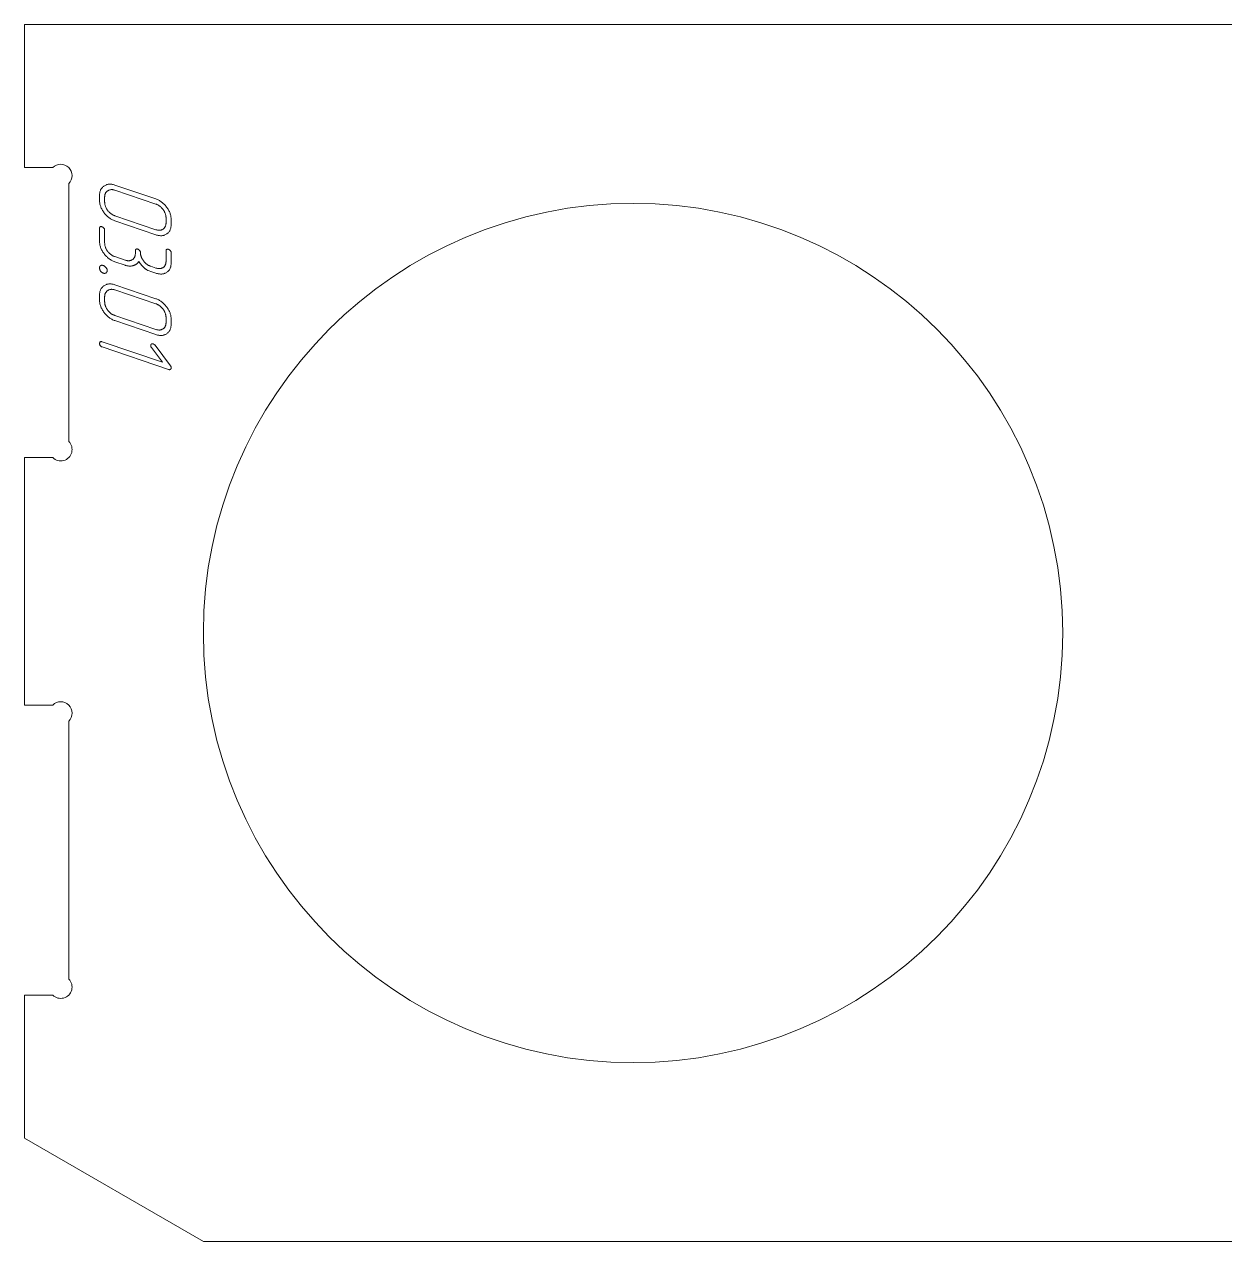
# Model space of a CAD drawing. Header units: millimetres. Extents: x 10 to 1486, y -701 to -10.
# Drawn here: x 458.1 to 625.7, y -700.9 to -530.9 of the extents above; entities that cross this region are included whole.
import ezdxf

# ---------------------------------------------------------------- set-up
doc = ezdxf.new("R2010")
doc.units = ezdxf.units.MM
doc.layers.add('cut', color=7, linetype='Continuous', lineweight=0)
doc.layers.add('mark', color=7, linetype='Continuous', lineweight=0)

msp = doc.modelspace()

# ---------------------------------------------------------------- linework, layer by layer
at = {"layer": 'cut'}
msp.add_lwpolyline([(773.060282, -700.853184), (483.060862, -700.853184), (458.060912, -686.419456), (458.060912, -666.419496), (462.015836, -666.419496, 1), (464.2609, -664.174432), (464.2609, -628.164641, 1), (462.015836, -625.919577), (458.060912, -625.919577), (458.060912, -591.353403), (462.015836, -591.353403, 1), (464.2609, -589.108339), (464.2609, -553.098548, 1), (462.015836, -550.853484), (458.060912, -550.853484), (458.060912, -530.853524), (798.060232, -530.853524)], format="xyb", dxfattribs=at)
msp.add_circle((543.060742, -615.853354), 59.99988, dxfattribs=at)
at = {"layer": 'mark'}
for points in [[(470.703744, -558.303134), (476.418018, -560.245095), (476.528579, -560.280188), (476.637047, -560.309603), (476.743422, -560.333341), (476.847705, -560.3514), (476.949895, -560.363782), (477.049992, -560.370485), (477.147997, -560.37151), (477.243909, -560.366858), (477.337729, -560.356527), (477.429456, -560.340518), (477.51909, -560.318832), (477.606632, -560.291467), (477.692081, -560.258425), (477.775437, -560.219704), (477.856701, -560.175305), (477.935872, -560.125229), (478.011556, -560.070535), (478.082356, -560.012284), (478.148274, -559.950477), (478.209309, -559.885113), (478.265462, -559.816193), (478.316731, -559.743716), (478.363118, -559.667683), (478.404621, -559.588093), (478.441242, -559.504946), (478.472981, -559.418242), (478.499836, -559.327983), (478.521809, -559.234166), (478.538899, -559.136793), (478.551106, -559.035863), (478.55843, -558.931377), (478.560871, -558.823334), (478.560871, -558.10905), (478.55836, -557.996785), (478.550827, -557.884989), (478.538271, -557.773663), (478.520693, -557.662807), (478.498092, -557.55242), (478.47047, -557.442503), (478.437825, -557.333055), (478.400157, -557.224077), (478.357468, -557.115568), (478.309756, -557.007529), (478.257021, -556.899959), (478.199265, -556.792859), (478.136486, -556.686228), (478.068685, -556.580067), (477.995861, -556.474376), (477.918015, -556.369154), (477.836821, -556.266309), (477.753953, -556.167751), (477.669411, -556.073479), (477.583195, -555.983492), (477.495304, -555.897792), (477.40574, -555.816378), (477.314501, -555.739249), (477.221588, -555.666407), (477.127001, -555.59785), (477.03074, -555.53358), (476.932805, -555.473595), (476.833196, -555.417896), (476.731913, -555.366484), (476.628955, -555.319357), (476.524324, -555.276516), (476.418018, -555.237962), (470.703744, -553.296001), (470.592332, -553.260726), (470.483097, -553.231352), (470.376038, -553.207879), (470.271156, -553.190306), (470.168449, -553.178634), (470.067919, -553.172863), (469.969566, -553.172993), (469.873389, -553.179023), (469.779388, -553.190955), (469.687563, -553.208787), (469.597915, -553.232519), (469.510443, -553.262153), (469.425147, -553.297687), (469.342028, -553.339123), (469.261085, -553.386459), (469.182318, -553.439695), (469.107067, -553.497335), (469.036671, -553.557881), (468.97113, -553.621332), (468.910444, -553.687689), (468.854613, -553.756952), (468.803636, -553.829121), (468.757515, -553.904195), (468.716248, -553.982175), (468.679836, -554.06306), (468.648279, -554.146852), (468.621577, -554.233548), (468.59973, -554.323151), (468.582738, -554.41566), (468.570601, -554.511074), (468.563319, -554.609394), (468.560891, -554.710619), (468.560891, -555.424903), (468.56336, -555.536317), (468.570768, -555.647345), (468.583115, -555.757986), (468.6004, -555.868241), (468.622624, -555.97811), (468.649786, -556.087592), (468.681887, -556.196688), (468.718927, -556.305398), (468.760905, -556.413722), (468.807821, -556.521659), (468.859677, -556.62921), (468.916471, -556.736375), (468.978203, -556.843154), (469.044875, -556.949546), (469.116484, -557.055552), (469.193033, -557.161172), (469.273013, -557.26447), (469.354919, -557.363512), (469.438749, -557.458297), (469.524505, -557.548825), (469.612186, -557.635096), (469.701793, -557.717111), (469.793324, -557.794868), (469.886781, -557.868369), (469.982163, -557.937614), (470.079471, -558.002601), (470.178703, -558.063332), (470.279861, -558.119806), (470.382944, -558.172023), (470.487952, -558.219984), (470.594885, -558.263687)], [(470.703744, -557.58885), (476.418018, -559.53081), (476.490591, -559.553834), (476.56188, -559.573128), (476.631885, -559.588694), (476.700607, -559.60053), (476.768045, -559.608636), (476.8342, -559.613014), (476.899072, -559.613662), (476.96266, -559.610581), (477.024965, -559.603771), (477.085986, -559.593232), (477.145723, -559.578963), (477.204177, -559.560965), (477.261348, -559.539238), (477.317235, -559.513782), (477.371839, -559.484596), (477.425159, -559.451681), (477.476191, -559.415672), (477.523931, -559.377206), (477.568379, -559.336282), (477.609534, -559.292899), (477.647396, -559.247059), (477.681967, -559.198761), (477.713244, -559.148004), (477.74123, -559.09479), (477.765923, -559.039118), (477.787324, -558.980988), (477.805432, -558.920399), (477.820248, -558.857353), (477.831771, -558.791849), (477.840002, -558.723887), (477.844941, -558.653467), (477.846587, -558.580589), (477.846587, -557.866305), (477.844955, -557.792326), (477.840058, -557.718606), (477.831897, -557.645143), (477.820471, -557.571938), (477.805781, -557.49899), (477.787826, -557.4263), (477.766607, -557.353868), (477.742123, -557.281693), (477.714374, -557.209777), (477.683362, -557.138117), (477.649084, -557.066716), (477.611543, -556.995572), (477.570736, -556.924685), (477.526666, -556.854057), (477.47933, -556.783686), (477.428731, -556.713573), (477.375815, -556.644988), (477.321532, -556.579204), (477.265882, -556.51622), (477.208865, -556.456036), (477.150481, -556.398652), (477.090729, -556.344069), (477.02961, -556.292286), (476.967124, -556.243303), (476.903271, -556.19712), (476.838051, -556.153737), (476.771463, -556.113155), (476.703509, -556.075373), (476.634187, -556.040391), (476.563498, -556.008209), (476.491442, -555.978827), (476.418018, -555.952246), (470.703744, -554.010286), (470.632023, -553.987596), (470.561501, -553.968691), (470.492179, -553.95357), (470.424057, -553.942233), (470.357135, -553.934681), (470.291412, -553.930912), (470.226889, -553.930928), (470.163566, -553.934728), (470.101443, -553.942312), (470.04052, -553.95368), (469.980796, -553.968832), (469.922272, -553.987769), (469.864948, -554.01049), (469.808824, -554.036994), (469.753899, -554.067284), (469.700175, -554.101357), (469.64871, -554.138402), (469.600565, -554.177609), (469.555741, -554.218976), (469.514237, -554.262503), (469.476054, -554.308191), (469.441191, -554.35604), (469.409648, -554.40605), (469.381425, -554.45822), (469.356523, -554.512551), (469.334941, -554.569042), (469.316679, -554.627694), (469.301738, -554.688507), (469.290117, -554.75148), (469.281816, -554.816614), (469.276836, -554.883909), (469.275175, -554.953364), (469.275175, -555.667648), (469.276766, -555.739924), (469.281537, -555.81211), (469.289489, -555.884204), (469.300622, -555.956208), (469.314935, -556.028121), (469.33243, -556.099944), (469.353105, -556.171676), (469.376961, -556.243317), (469.403998, -556.314867), (469.434215, -556.386327), (469.467614, -556.457696), (469.504193, -556.528975), (469.543953, -556.600163), (469.586894, -556.67126), (469.633015, -556.742266), (469.682317, -556.813182), (469.734019, -556.882653), (469.78734, -556.949325), (469.842278, -557.013198), (469.898835, -557.074272), (469.95701, -557.132547), (470.016803, -557.188024), (470.078215, -557.240701), (470.141245, -557.29058), (470.205893, -557.33766), (470.27216, -557.381941), (470.340045, -557.423423), (470.409548, -557.462106), (470.48067, -557.49799), (470.553409, -557.531076), (470.627768, -557.561362)], [(470.703744, -564.010266), (472.132313, -564.495756), (472.207047, -564.519856), (472.281252, -564.541182), (472.354927, -564.559733), (472.428071, -564.575509), (472.500685, -564.58851), (472.572769, -564.598737), (472.644323, -564.606188), (472.715347, -564.610864), (472.785841, -564.612766), (472.855804, -564.611892), (472.925238, -564.608244), (472.994141, -564.601821), (473.062514, -564.592622), (473.130357, -564.580649), (473.19767, -564.565901), (473.264453, -564.548378), (473.329813, -564.528475), (473.392857, -564.506584), (473.453585, -564.482707), (473.511997, -564.456843), (473.568094, -564.428993), (473.621874, -564.399155), (473.673339, -564.367331), (473.722488, -564.333521), (473.769321, -564.297724), (473.813838, -564.25994), (473.85604, -564.220169), (473.895925, -564.178412), (473.933495, -564.134668), (473.968749, -564.088937), (474.001687, -564.04122), (474.032309, -563.991516), (474.123603, -564.120966), (474.215344, -564.243747), (474.307531, -564.35986), (474.400165, -564.469305), (474.493245, -564.572081), (474.586772, -564.668188), (474.680745, -564.757627), (474.775164, -564.840398), (474.828401, -564.889501), (474.880968, -564.934971), (474.932865, -564.976806), (474.984093, -565.015007), (475.034651, -565.049573), (475.084539, -565.080506), (475.133757, -565.107804), (475.182306, -565.131469), (475.325163, -565.223656), (475.46802, -565.272205), (475.703734, -565.352339), (476.418018, -565.595084), (476.52943, -565.630526), (476.638665, -565.660372), (476.745724, -565.684623), (476.850607, -565.703279), (476.953313, -565.71634), (477.053843, -565.723806), (477.152196, -565.725677), (477.248374, -565.721953), (477.342375, -565.712633), (477.434199, -565.697718), (477.523848, -565.677208), (477.611319, -565.651103), (477.696615, -565.619403), (477.779734, -565.582108), (477.860677, -565.539217), (477.939444, -565.490731), (478.014695, -565.437535), (478.085091, -565.380513), (478.150632, -565.319664), (478.211318, -565.25499), (478.26715, -565.186489), (478.318126, -565.114163), (478.364248, -565.03801), (478.405514, -564.958032), (478.441926, -564.874227), (478.473483, -564.786596), (478.500185, -564.69514), (478.522032, -564.599857), (478.539024, -564.500748), (478.551161, -564.397814), (478.558444, -564.291053), (478.560871, -564.180466), (478.560871, -562.751898), (478.559647, -562.718784), (478.555974, -562.686409), (478.549853, -562.654771), (478.541284, -562.623871), (478.530266, -562.593708), (478.5168, -562.564283), (478.500886, -562.535596), (478.482523, -562.507646), (478.461712, -562.480434), (478.438452, -562.453959), (478.387713, -562.404286), (478.363554, -562.382215), (478.340461, -562.362076), (478.318436, -562.34387), (478.297479, -562.327596), (478.277588, -562.313255), (478.258765, -562.300846), (478.241009, -562.290369), (478.22432, -562.281825), (478.208699, -562.275213), (478.20496, -562.273862), (478.199272, -562.271947), (478.185983, -562.267771), (478.134086, -562.255575), (478.084198, -562.25059), (478.036319, -562.252818), (477.990448, -562.262257), (477.946587, -562.278907), (477.923149, -562.296934), (477.902837, -562.318033), (477.885649, -562.342204), (477.871587, -562.369449), (477.860649, -562.399766), (477.852837, -562.433155), (477.848149, -562.469618), (477.846587, -562.509153), (477.846587, -563.937721), (477.844955, -564.012292), (477.840058, -564.084218), (477.831897, -564.153501), (477.820471, -564.220139), (477.805781, -564.284133), (477.787826, -564.345483), (477.766607, -564.404189), (477.742123, -564.460251), (477.714374, -564.513668), (477.683362, -564.564442), (477.649084, -564.612571), (477.611543, -564.658056), (477.570736, -564.700898), (477.526666, -564.741095), (477.47933, -564.778648), (477.428731, -564.813556), (477.375815, -564.845307), (477.321532, -564.873384), (477.265882, -564.897788), (477.208865, -564.918519), (477.150481, -564.935577), (477.090729, -564.948962), (477.02961, -564.958674), (476.967124, -564.964714), (476.903271, -564.96708), (476.838051, -564.965773), (476.771463, -564.960793), (476.703509, -564.95214), (476.634187, -564.939815), (476.563498, -564.923816), (476.491442, -564.904144), (476.418018, -564.8808), (475.703734, -564.638055), (475.62946, -564.611195), (475.556636, -564.581591), (475.485263, -564.549244), (475.415342, -564.514153), (475.346871, -564.476319), (475.279851, -564.435742), (475.214282, -564.392421), (475.150164, -564.346356), (475.087496, -564.297548), (475.02628, -564.245996), (474.966514, -564.191701), (474.9082, -564.134662), (474.851336, -564.07488), (474.795923, -564.012354), (474.741961, -563.947085), (474.68945, -563.879072), (474.639283, -563.809512), (474.592352, -563.739601), (474.548658, -563.669339), (474.508201, -563.598726), (474.47098, -563.527762), (474.436995, -563.456447), (474.406248, -563.384781), (474.378737, -563.312764), (474.354462, -563.240397), (474.333424, -563.167678), (474.315623, -563.094608), (474.301058, -563.021188), (474.28973, -562.947416), (474.281639, -562.873294), (474.276784, -562.79882), (474.275165, -562.723996), (474.273941, -562.690883), (474.270269, -562.658507), (474.264148, -562.626869), (474.255578, -562.595969), (474.244561, -562.565806), (474.231095, -562.536381), (474.21518, -562.507694), (474.196817, -562.479744), (474.176006, -562.452532), (474.152747, -562.426058), (474.102007, -562.376384), (474.077848, -562.354313), (474.054756, -562.334174), (474.032731, -562.315968), (474.011773, -562.299694), (473.991883, -562.285353), (473.973059, -562.272944), (473.955303, -562.262467), (473.938615, -562.253923), (473.922993, -562.247311), (473.919255, -562.24596), (473.913566, -562.244045), (473.900278, -562.239869), (473.848381, -562.227673), (473.798492, -562.222689), (473.750613, -562.224916), (473.704742, -562.234355), (473.660881, -562.251006), (473.637443, -562.269032), (473.617131, -562.290131), (473.599944, -562.314303), (473.585881, -562.341547), (473.574944, -562.371864), (473.567131, -562.405253), (473.562444, -562.441716), (473.560881, -562.481251), (473.560881, -562.838393), (473.559249, -562.912964), (473.554352, -562.98489), (473.546191, -563.054173), (473.534765, -563.120811), (473.520075, -563.184805), (473.50212, -563.246155), (473.480901, -563.304861), (473.456417, -563.360923), (473.428669, -563.41434), (473.397656, -563.465114), (473.363379, -563.513243), (473.325837, -563.558728), (473.285031, -563.60157), (473.24096, -563.641767), (473.193625, -563.679319), (473.143025, -563.714228), (473.090109, -563.745978), (473.035826, -563.774056), (472.980176, -563.79846), (472.923159, -563.819191), (472.864775, -563.836249), (472.805023, -563.849634), (472.743905, -563.859347), (472.681419, -563.865386), (472.617565, -563.867752), (472.552345, -563.866445), (472.485758, -563.861465), (472.417803, -563.852813), (472.348481, -563.840487), (472.277792, -563.824488), (472.205736, -563.804816), (472.132313, -563.781471), (470.703744, -563.295981), (470.62947, -563.269121), (470.556646, -563.239518), (470.485273, -563.207171), (470.415352, -563.17208), (470.346881, -563.134246), (470.279861, -563.093668), (470.214292, -563.050347), (470.150174, -563.004283), (470.087506, -562.955474), (470.02629, -562.903923), (469.966524, -562.849628), (469.90821, -562.792589), (469.851346, -562.732806), (469.795933, -562.670281), (469.741971, -562.605011), (469.68946, -562.536998), (469.639293, -562.467438), (469.592362, -562.397527), (469.548668, -562.327265), (469.508211, -562.256652), (469.47099, -562.185688), (469.437005, -562.114374), (469.406258, -562.042708), (469.378747, -561.970691), (469.354472, -561.898323), (469.333434, -561.825605), (469.315633, -561.752535), (469.301068, -561.679114), (469.28974, -561.605343), (469.281649, -561.53122), (469.276794, -561.456747), (469.275175, -561.381923), (469.275175, -559.596212), (469.273951, -559.563099), (469.270279, -559.530723), (469.264158, -559.499085), (469.255588, -559.468185), (469.244571, -559.438022), (469.231105, -559.408597), (469.21519, -559.37991), (469.196827, -559.35196), (469.176016, -559.324748), (469.152757, -559.298274), (469.102017, -559.2486), (469.077858, -559.226529), (469.054766, -559.20639), (469.032741, -559.188184), (469.011783, -559.17191), (468.991893, -559.157569), (468.973069, -559.14516), (468.955313, -559.134683), (468.938625, -559.126139), (468.923003, -559.119528), (468.919265, -559.118177), (468.913576, -559.116261), (468.900288, -559.112085), (468.848391, -559.099889), (468.798502, -559.094905), (468.750623, -559.097132), (468.704752, -559.106571), (468.660891, -559.123222), (468.637453, -559.141248), (468.617141, -559.162347), (468.599954, -559.186519), (468.585891, -559.213763), (468.574954, -559.24408), (468.567141, -559.27747), (468.562454, -559.313932), (468.560891, -559.353467), (468.560891, -561.139178), (468.563333, -561.250568), (468.570657, -561.361525), (468.582864, -561.472048), (468.599954, -561.582138), (468.621926, -561.691795), (468.648782, -561.801019), (468.68052, -561.909809), (468.717141, -562.018166), (468.758645, -562.126089), (468.805031, -562.233579), (468.856301, -562.340636), (468.912453, -562.44726), (468.973488, -562.55345), (469.039406, -562.659206), (469.110206, -562.76453), (469.18589, -562.86942), (469.265061, -562.972007), (469.346325, -563.070424), (469.429681, -563.164669), (469.51513, -563.254743), (469.602672, -563.340645), (469.692306, -563.422376), (469.784033, -563.499936), (469.877853, -563.573325), (469.973765, -563.642542), (470.07177, -563.707588), (470.171867, -563.768462), (470.274057, -563.825166), (470.37834, -563.877698), (470.484715, -563.926058), (470.593183, -563.970248)], [(469.632318, -565.253343), (469.630497, -565.204301), (469.625035, -565.156281), (469.615932, -565.109283), (469.603188, -565.063307), (469.586803, -565.018353), (469.566776, -564.974421), (469.543109, -564.931511), (469.5158, -564.889624), (469.48485, -564.848758), (469.450259, -564.808915), (469.412312, -564.770198), (469.374729, -564.733961), (469.338652, -564.700623), (469.304082, -564.670182), (469.271018, -564.642639), (469.239461, -564.617993), (469.209411, -564.596245), (469.180868, -564.577395), (469.153831, -564.561442), (469.128301, -564.548387), (469.104277, -564.53823), (469.098507, -564.536143), (469.089918, -564.533252), (469.069986, -564.527007), (469.030687, -564.51659), (468.99214, -564.508939), (468.954347, -564.504055), (468.917308, -564.501937), (468.881022, -564.502585), (468.845489, -564.505999), (468.810709, -564.51218), (468.776683, -564.521126), (468.74341, -564.532839), (468.710891, -564.547318), (468.688369, -564.562635), (468.667678, -564.579883), (468.648818, -564.599061), (468.631789, -564.62017), (468.616592, -564.643209), (468.603225, -564.668179), (468.591689, -564.695079), (468.581985, -564.72391), (468.574111, -564.754671), (468.568069, -564.787363), (468.563857, -564.821985), (468.561477, -564.858538), (468.560933, -564.897191), (468.562398, -564.93686), (468.565955, -564.975802), (468.571605, -565.014016), (468.579348, -565.051503), (468.589183, -565.088262), (468.601111, -565.124294), (468.615132, -565.159598), (468.631245, -565.194175), (468.649451, -565.228024), (468.66975, -565.261145), (468.692141, -565.293539), (468.716625, -565.325206), (468.743055, -565.356074), (468.797358, -565.413294), (468.852708, -565.464067), (468.909105, -565.508393), (468.966547, -565.546273), (469.025036, -565.577705), (469.084572, -565.602691), (469.114638, -565.612674), (469.144484, -565.620527), (469.174068, -565.626197), (469.203391, -565.629685), (469.232453, -565.630991), (469.261252, -565.630114), (469.289791, -565.627054), (469.318067, -565.621812), (469.346082, -565.614387), (469.373836, -565.60478), (469.401328, -565.59299), (469.428558, -565.579017), (469.481648, -565.544912), (469.505713, -565.525965), (469.527686, -565.506045), (469.547566, -565.485152), (469.565353, -565.463287), (469.581048, -565.440448), (469.59465, -565.416637), (469.60616, -565.391854), (469.615577, -565.366097), (469.622901, -565.339368), (469.628132, -565.311666), (469.631271, -565.282991)], [(470.703744, -572.231678), (476.418018, -574.173638), (476.528579, -574.208732), (476.637047, -574.238147), (476.743422, -574.261884), (476.847705, -574.279944), (476.949895, -574.292325), (477.049992, -574.299029), (477.147997, -574.300054), (477.243909, -574.295401), (477.337729, -574.285071), (477.429456, -574.269062), (477.51909, -574.247375), (477.606632, -574.220011), (477.692081, -574.186968), (477.775437, -574.148248), (477.856701, -574.103849), (477.935872, -574.053772), (478.011556, -573.999078), (478.082356, -573.940828), (478.148274, -573.879021), (478.209309, -573.813657), (478.265462, -573.744737), (478.316731, -573.67226), (478.363118, -573.596226), (478.404621, -573.516636), (478.441242, -573.433489), (478.472981, -573.346786), (478.499836, -573.256526), (478.521809, -573.16271), (478.538899, -573.065337), (478.551106, -572.964407), (478.55843, -572.859921), (478.560871, -572.751878), (478.560871, -572.037593), (478.55836, -571.925328), (478.550827, -571.813533), (478.538271, -571.702207), (478.520693, -571.59135), (478.498092, -571.480964), (478.47047, -571.371046), (478.437825, -571.261598), (478.400157, -571.15262), (478.357468, -571.044111), (478.309756, -570.936072), (478.257021, -570.828503), (478.199265, -570.721402), (478.136486, -570.614772), (478.068685, -570.508611), (477.995861, -570.402919), (477.918015, -570.297697), (477.836821, -570.194853), (477.753953, -570.096295), (477.669411, -570.002022), (477.583195, -569.912036), (477.495304, -569.826336), (477.40574, -569.744921), (477.314501, -569.667793), (477.221588, -569.59495), (477.127001, -569.526394), (477.03074, -569.462123), (476.932805, -569.402139), (476.833196, -569.34644), (476.731913, -569.295027), (476.628955, -569.247901), (476.524324, -569.20506), (476.418018, -569.166505), (470.703744, -567.224545), (470.592332, -567.18927), (470.483097, -567.159896), (470.376038, -567.136422), (470.271156, -567.11885), (470.168449, -567.107178), (470.067919, -567.101407), (469.969566, -567.101536), (469.873389, -567.107567), (469.779388, -567.119498), (469.687563, -567.13733), (469.597915, -567.161063), (469.510443, -567.190697), (469.425147, -567.226231), (469.342028, -567.267666), (469.261085, -567.315002), (469.182318, -567.368239), (469.107067, -567.425879), (469.036671, -567.486424), (468.97113, -567.549876), (468.910444, -567.616233), (468.854613, -567.685496), (468.803636, -567.757664), (468.757515, -567.832738), (468.716248, -567.910718), (468.679836, -567.991604), (468.648279, -568.075395), (468.621577, -568.162092), (468.59973, -568.251695), (468.582738, -568.344203), (468.570601, -568.439617), (468.563319, -568.537937), (468.560891, -568.639163), (468.560891, -569.353447), (468.56336, -569.464861), (468.570768, -569.575888), (468.583115, -569.686529), (468.6004, -569.796784), (468.622624, -569.906653), (468.649786, -570.016136), (468.681887, -570.125232), (468.718927, -570.233942), (468.760905, -570.342265), (468.807821, -570.450203), (468.859677, -570.557754), (468.916471, -570.664919), (468.978203, -570.771697), (469.044875, -570.87809), (469.116484, -570.984096), (469.193033, -571.089716), (469.273013, -571.193014), (469.354919, -571.292056), (469.438749, -571.38684), (469.524505, -571.477368), (469.612186, -571.56364), (469.701793, -571.645654), (469.793324, -571.723412), (469.886781, -571.796913), (469.982163, -571.866157), (470.079471, -571.931145), (470.178703, -571.991875), (470.279861, -572.048349), (470.382944, -572.100567), (470.487952, -572.148527), (470.594885, -572.192231)], [(470.703744, -571.517393), (476.418018, -573.459354), (476.490591, -573.482378), (476.56188, -573.501672), (476.631885, -573.517237), (476.700607, -573.529073), (476.768045, -573.53718), (476.8342, -573.541558), (476.899072, -573.542206), (476.96266, -573.539125), (477.024965, -573.532315), (477.085986, -573.521775), (477.145723, -573.507507), (477.204177, -573.489509), (477.261348, -573.467781), (477.317235, -573.442325), (477.371839, -573.413139), (477.425159, -573.380225), (477.476191, -573.344216), (477.523931, -573.30575), (477.568379, -573.264825), (477.609534, -573.221443), (477.647396, -573.175602), (477.681967, -573.127304), (477.713244, -573.076548), (477.74123, -573.023334), (477.765923, -572.967661), (477.787324, -572.909531), (477.805432, -572.848943), (477.820248, -572.785897), (477.831771, -572.720393), (477.840002, -572.652431), (477.844941, -572.582011), (477.846587, -572.509133), (477.846587, -571.794848), (477.844955, -571.72087), (477.840058, -571.647149), (477.831897, -571.573687), (477.820471, -571.500481), (477.805781, -571.427534), (477.787826, -571.354844), (477.766607, -571.282412), (477.742123, -571.210237), (477.714374, -571.13832), (477.683362, -571.066661), (477.649084, -570.995259), (477.611543, -570.924115), (477.570736, -570.853229), (477.526666, -570.7826), (477.47933, -570.712229), (477.428731, -570.642116), (477.375815, -570.573532), (477.321532, -570.507747), (477.265882, -570.444763), (477.208865, -570.38458), (477.150481, -570.327196), (477.090729, -570.272613), (477.02961, -570.220829), (476.967124, -570.171846), (476.903271, -570.125663), (476.838051, -570.082281), (476.771463, -570.041698), (476.703509, -570.003916), (476.634187, -569.968934), (476.563498, -569.936753), (476.491442, -569.907371), (476.418018, -569.88079), (470.703744, -567.938829), (470.632023, -567.91614), (470.561501, -567.897235), (470.492179, -567.882114), (470.424057, -567.870777), (470.357135, -567.863224), (470.291412, -567.859456), (470.226889, -567.859471), (470.163566, -567.863271), (470.101443, -567.870855), (470.04052, -567.882223), (469.980796, -567.897376), (469.922272, -567.916312), (469.864948, -567.939033), (469.808824, -567.965538), (469.753899, -567.995827), (469.700175, -568.0299), (469.64871, -568.066946), (469.600565, -568.106152), (469.555741, -568.147519), (469.514237, -568.191047), (469.476054, -568.236735), (469.441191, -568.284584), (469.409648, -568.334593), (469.381425, -568.386763), (469.356523, -568.441094), (469.334941, -568.497586), (469.316679, -568.556238), (469.301738, -568.61705), (469.290117, -568.680024), (469.281816, -568.745158), (469.276836, -568.812452), (469.275175, -568.881908), (469.275175, -569.596192), (469.276766, -569.668468), (469.281537, -569.740653), (469.289489, -569.812748), (469.300622, -569.884752), (469.314935, -569.956665), (469.33243, -570.028487), (469.353105, -570.100219), (469.376961, -570.17186), (469.403998, -570.243411), (469.434215, -570.314871), (469.467614, -570.38624), (469.504193, -570.457518), (469.543953, -570.528706), (469.586894, -570.599803), (469.633015, -570.67081), (469.682317, -570.741725), (469.734019, -570.811196), (469.78734, -570.877868), (469.842278, -570.941741), (469.898835, -571.002816), (469.95701, -571.061091), (470.016803, -571.116567), (470.078215, -571.169245), (470.141245, -571.219124), (470.205893, -571.266204), (470.27216, -571.310484), (470.340045, -571.351967), (470.409548, -571.39065), (470.48067, -571.426534), (470.553409, -571.459619), (470.627768, -571.489906)], [(468.916582, -575.902876), (478.212323, -579.062021), (478.241274, -579.07089), (478.269158, -579.077448), (478.295975, -579.081697), (478.321725, -579.083635), (478.346408, -579.083264), (478.370023, -579.080582), (478.392571, -579.07559), (478.414052, -579.068288), (478.434466, -579.058677), (478.453812, -579.046755), (478.472056, -579.032588), (478.488743, -579.01702), (478.503734, -579.000311), (478.517027, -578.982462), (478.528623, -578.963472), (478.538522, -578.943341), (478.546724, -578.922069), (478.553229, -578.899657), (478.558037, -578.876103), (478.561148, -578.851409), (478.562265, -578.798886), (478.556386, -578.745832), (478.543452, -578.693397), (478.523464, -578.641582), (478.49642, -578.590387), (478.462322, -578.539812), (476.312773, -575.673635), (476.268219, -575.633362), (476.227693, -575.597812), (476.191196, -575.566984), (476.158727, -575.540879), (476.130287, -575.519496), (476.105874, -575.502835), (476.08549, -575.490896), (476.069135, -575.48368), (476.032195, -575.472803), (475.996598, -575.465729), (475.962343, -575.462458), (475.929431, -575.462991), (475.897862, -575.467327), (475.867636, -575.475466), (475.838752, -575.487409), (475.811211, -575.503156), (475.786021, -575.522044), (475.76419, -575.543414), (475.745717, -575.567266), (475.730603, -575.593599), (475.718848, -575.622414), (475.710451, -575.65371), (475.705413, -575.687487), (475.703734, -575.723747), (475.705408, -575.757797), (475.71043, -575.792092), (475.718801, -575.826631), (475.73052, -575.861414), (475.745587, -575.896441), (475.764002, -575.931712), (475.785765, -575.967228), (475.810877, -576.002987), (477.346588, -578.053541), (468.916359, -575.18848), (468.871467, -575.17492), (468.829703, -575.165768), (468.791068, -575.161025), (468.755561, -575.16069), (468.723183, -575.164763), (468.693934, -575.173246), (468.667812, -575.186136), (468.64482, -575.203435), (468.62473, -575.241139), (468.60732, -575.275959), (468.592587, -575.307894), (468.580534, -575.336945), (468.571159, -575.363112), (468.564463, -575.386394), (468.560445, -575.406792), (468.559105, -575.424305), (468.560446, -575.463153), (468.56447, -575.501126), (468.571175, -575.538223), (468.580562, -575.574444), (468.592631, -575.609791), (468.607382, -575.644262), (468.624816, -575.677857), (468.644931, -575.710577), (468.671075, -575.742903), (468.699451, -575.772861), (468.730059, -575.80045), (468.7629, -575.825672), (468.797972, -575.848525), (468.835277, -575.86901), (468.874813, -575.887127)]]:
    msp.add_lwpolyline(points, close=True, dxfattribs=at)

doc.saveas('drawing.dxf')
